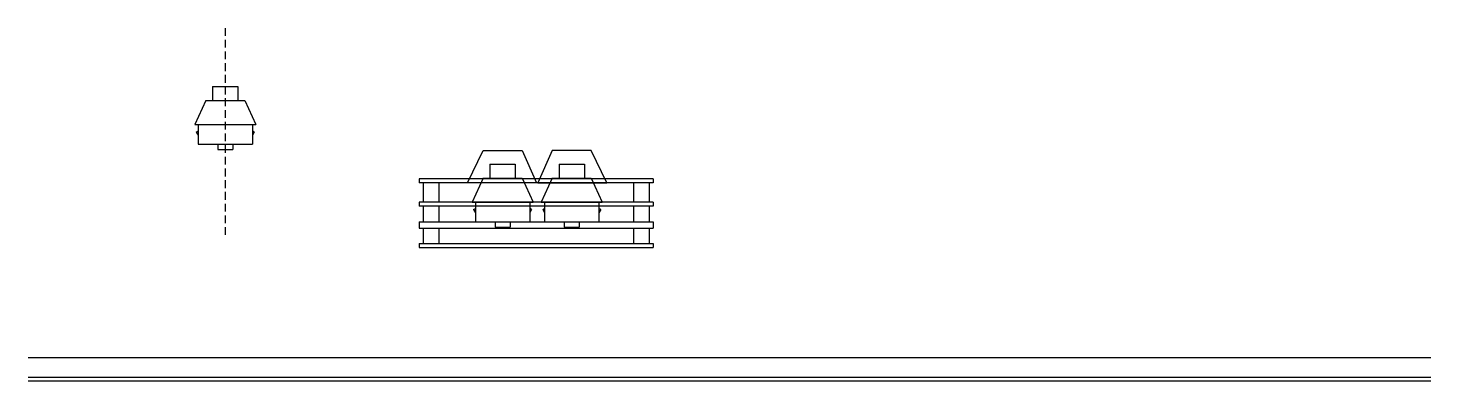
# Model space of a CAD drawing. Units: millimetres on the paper. Extents: x -182 to 178, y -9 to 82.
import ezdxf

# ---------------------------------------------------------------- set-up
doc = ezdxf.new("R2010")
doc.units = ezdxf.units.MM
doc.linetypes.add('DASHED2', pattern=[3, 2, -1])
doc.layers.add('0-0', color=7, linetype='Continuous')
doc.layers.add('0-1', color=7, linetype='Continuous')

msp = doc.modelspace()

# ---------------------------------------------------------------- linework, layer by layer
at = {"layer": '0-0', "linetype": 'DASHED2'}
msp.add_line((-131.06, 81.656), (-131.06, 28.444), dxfattribs=at)
at = {"layer": '0-0'}
for p, q in [((-134.31, 66.712), (-127.81, 66.712)), ((-134.31, 66.712), (-134.31, 63.112)), ((-127.81, 66.712), (-127.81, 63.112)), ((-136.06, 63.112), (-138.86, 56.912)), ((-136.06, 63.112), (-126.06, 63.112)), ((-126.06, 63.112), (-123.26, 56.912)), ((-138.86, 56.912), (-123.26, 56.912)), ((-138.495, 55.022), (-138.035, 55.288)), ((-138.495, 55.022), (-138.035, 54.226)), ((-138.035, 56.912), (-138.035, 51.912)), ((-124.085, 56.912), (-124.085, 51.912)), ((-123.625, 55.022), (-124.085, 55.288)), ((-123.625, 55.022), (-124.085, 54.226)), ((-138.035, 51.912), (-124.085, 51.912)), ((-132.985, 51.912), (-132.985, 50.512)), ((-132.985, 50.512), (-129.135, 50.512)), ((-129.135, 51.912), (-129.135, 50.512)), ((-63.178, 46.825), (-56.678, 46.825)), ((-63.178, 46.825), (-63.178, 43.225)), ((-56.678, 46.825), (-56.678, 43.225)), ((-45.462, 46.825), (-38.962, 46.825)), ((-45.462, 46.825), (-45.462, 43.225)), ((-38.962, 46.825), (-38.962, 43.225)), ((-64.928, 43.225), (-67.728, 37.025)), ((-64.928, 43.225), (-54.928, 43.225)), ((-54.928, 43.225), (-52.128, 37.025)), ((-47.212, 43.225), (-50.012, 37.025)), ((-47.212, 43.225), (-37.212, 43.225)), ((-37.212, 43.225), (-34.412, 37.025)), ((-21.33, 42.025), (-81.33, 42.025)), ((-80.33, 42.025), (-80.33, 37.025)), ((-76.33, 42.025), (-76.33, 37.025)), ((-26.33, 42.025), (-26.33, 37.025)), ((-22.33, 42.025), (-22.33, 37.025)), ((-76.33, 36.025), (-76.33, 32.025)), ((-67.728, 37.025), (-52.128, 37.025)), ((-66.903, 37.025), (-66.903, 32.025)), ((-52.953, 37.025), (-52.953, 32.025)), ((-50.012, 37.025), (-34.412, 37.025)), ((-49.187, 37.025), (-49.187, 32.025)), ((-35.237, 37.025), (-35.237, 32.025)), ((-26.33, 36.025), (-26.33, 32.025)), ((-22.33, 36.025), (-22.33, 32.025)), ((-80.33, 35.956), (-80.33, 32.025)), ((-67.363, 35.135), (-66.903, 35.4)), ((-67.363, 35.135), (-66.903, 34.338)), ((-52.493, 35.135), (-52.953, 35.4)), ((-52.493, 35.135), (-52.953, 34.338)), ((-49.647, 35.135), (-49.187, 35.4)), ((-49.647, 35.135), (-49.187, 34.338)), ((-34.777, 35.135), (-35.237, 35.4)), ((-34.777, 35.135), (-35.237, 34.338)), ((-80.33, 30.425), (-80.33, 26.425)), ((-76.33, 30.425), (-76.33, 26.425)), ((-66.903, 32.025), (-52.953, 32.025)), ((-61.853, 32.025), (-61.853, 30.625)), ((-61.853, 30.625), (-58.003, 30.625)), ((-58.003, 32.025), (-58.003, 30.625)), ((-49.187, 32.025), (-35.237, 32.025)), ((-44.137, 32.025), (-44.137, 30.625)), ((-44.137, 30.625), (-40.287, 30.625)), ((-40.287, 32.025), (-40.287, 30.625)), ((-26.33, 30.425), (-26.33, 26.425)), ((-22.33, 30.425), (-22.33, 26.425)), ((-181.633, -2.76), (178.128, -2.76)), ((-181.633, -7.76), (178.128, -7.76)), ((-181.633, -8.76), (178.128, -8.76))]:
    msp.add_line(p, q, dxfattribs=at)
at = {"layer": '0-0', "color": 4}
for points in [[(-68.928, 42.025), (-64.928, 50.269), (-54.928, 50.269), (-51.212, 42.025)], [(-50.928, 42.025), (-33.212, 42.025), (-37.212, 50.269), (-47.212, 50.269)]]:
    msp.add_lwpolyline(points, close=True, dxfattribs=at)
at = {"layer": '0-1'}
for p, q in [((-21.33, 43.025), (-81.33, 43.025)), ((-81.33, 43.025), (-81.33, 42.025)), ((-21.33, 43.025), (-21.33, 42.025)), ((-21.33, 37.025), (-81.33, 37.025)), ((-81.33, 37.025), (-81.33, 36.025)), ((-21.33, 36.025), (-81.33, 36.025)), ((-21.33, 37.025), (-21.33, 36.025)), ((-81.33, 32.025), (-21.33, 32.025)), ((-81.33, 32.025), (-81.33, 30.425)), ((-81.33, 30.425), (-21.33, 30.425)), ((-21.33, 32.025), (-21.33, 30.425)), ((-81.33, 26.425), (-21.33, 26.425)), ((-81.33, 26.425), (-81.33, 25.425)), ((-81.33, 25.425), (-21.33, 25.425)), ((-21.33, 26.425), (-21.33, 25.425))]:
    msp.add_line(p, q, dxfattribs=at)

doc.saveas('drawing.dxf')
